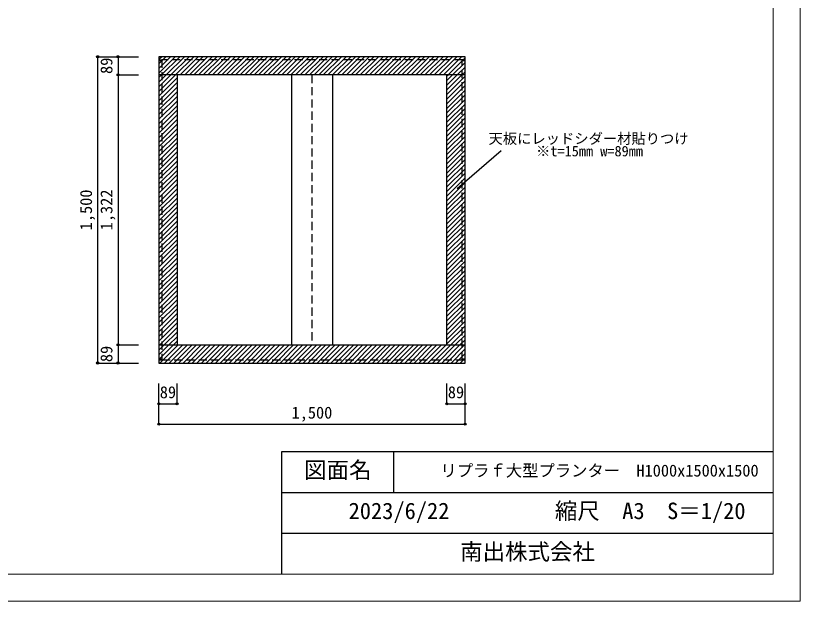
# Model space of a CAD drawing. Units: millimetres at full size, sheet at 1:20, with parts at other scales. Extents: x -4200 to 4200, y -2970 to 2970.
# Drawn here: x 357 to 4200, y -2970 to -102 of the extents above; entities that cross this region are included whole.
import ezdxf
from ezdxf.enums import TextEntityAlignment as Align

# ---------------------------------------------------------------- set-up
doc = ezdxf.new("R2010")
doc.units = ezdxf.units.MM
doc.header["$LTSCALE"] = 20
doc.header["$PDMODE"] = 32
doc.header["$PDSIZE"] = 10
doc.linetypes.add('DASHED2', pattern=[3, 2, -1])
doc.layers.add('0-0', color=7, linetype='Continuous', lineweight=18)
doc.layers.add('0-1', color=7, linetype='Continuous')
doc.layers.add('1-0', color=7, linetype='Continuous')
doc.styles.add('ＭＳ ゴシック', font='')
doc.styles.get('ＭＳ ゴシック').set_extended_font_data('MS Gothic')

msp = doc.modelspace()

# ---------------------------------------------------------------- linework, layer by layer
at = {"layer": '0-0'}
for p, q in [((4066.67, -2836.67), (4066.67, 2836.67)), ((-4066.67, -2836.67), (4066.67, -2836.67))]:
    msp.add_line(p, q, dxfattribs=at)
msp.add_lwpolyline([(4200, 2970), (-4200, 2970), (-4200, -2970), (4200, -2970)], close=True, dxfattribs=at)
at = {"layer": '0-1'}
for p, q in [((1660.89, -2236.67), (4066.67, -2236.67)), ((1660.89, -2836.67), (1660.89, -2236.67)), ((2207.93, -2236.67), (2207.93, -2436.67)), ((1660.89, -2436.67), (4066.67, -2436.67)), ((1660.89, -2636.67), (4066.67, -2636.67))]:
    msp.add_line(p, q, dxfattribs=at)
at = {"layer": '1-0'}
for p, q in [((757.95, -303.04), (757.95, -1803.04)), ((757.95, -303.04), (957.95, -303.04)), ((857.95, -303.04), (857.95, -392.04)), ((2557.95, -303.04), (1057.95, -303.04)), ((1057.95, -303.04), (1057.95, -318.04)), ((1057.95, -382.99), (1137.9, -303.04)), ((1057.95, -360.36), (1115.27, -303.04)), ((1057.95, -337.73), (1092.64, -303.04)), ((1057.95, -315.1), (1070.01, -303.04)), ((1071.52, -392.04), (1160.52, -303.04)), ((1094.15, -392.04), (1183.15, -303.04)), ((1116.78, -392.04), (1205.78, -303.04)), ((1139.41, -392.04), (1228.41, -303.04)), ((1162.03, -392.04), (1251.03, -303.04)), ((1184.66, -392.04), (1273.66, -303.04)), ((1207.29, -392.04), (1296.29, -303.04)), ((1229.92, -392.04), (1318.92, -303.04)), ((1252.54, -392.04), (1341.54, -303.04)), ((1275.17, -392.04), (1364.17, -303.04)), ((1297.8, -392.04), (1386.8, -303.04)), ((1320.43, -392.04), (1409.43, -303.04)), ((1343.05, -392.04), (1432.05, -303.04)), ((1365.68, -392.04), (1454.68, -303.04)), ((1388.31, -392.04), (1477.31, -303.04)), ((1410.94, -392.04), (1499.94, -303.04)), ((1433.56, -392.04), (1522.56, -303.04)), ((1456.19, -392.04), (1545.19, -303.04)), ((1478.82, -392.04), (1567.82, -303.04)), ((1501.44, -392.04), (1590.44, -303.04)), ((1524.07, -392.04), (1613.07, -303.04)), ((1546.7, -392.04), (1635.7, -303.04)), ((1569.33, -392.04), (1658.33, -303.04)), ((1591.95, -392.04), (1680.95, -303.04)), ((1614.58, -392.04), (1703.58, -303.04)), ((1637.21, -392.04), (1726.21, -303.04)), ((1659.84, -392.04), (1748.84, -303.04)), ((1682.46, -392.04), (1771.46, -303.04)), ((1705.09, -392.04), (1794.09, -303.04)), ((1727.72, -392.04), (1816.72, -303.04)), ((1750.35, -392.04), (1839.35, -303.04)), ((1772.97, -392.04), (1861.97, -303.04)), ((1795.6, -392.04), (1884.6, -303.04)), ((1818.23, -392.04), (1907.23, -303.04)), ((1840.86, -392.04), (1929.86, -303.04)), ((1863.48, -392.04), (1952.48, -303.04)), ((1886.11, -392.04), (1975.11, -303.04)), ((1908.74, -392.04), (1997.74, -303.04)), ((1931.37, -392.04), (2020.37, -303.04)), ((1953.99, -392.04), (2042.99, -303.04)), ((1976.62, -392.04), (2065.62, -303.04)), ((1999.25, -392.04), (2088.25, -303.04)), ((2021.88, -392.04), (2110.88, -303.04)), ((2044.5, -392.04), (2133.5, -303.04)), ((2067.13, -392.04), (2156.13, -303.04)), ((2089.76, -392.04), (2178.76, -303.04)), ((2112.38, -392.04), (2201.38, -303.04)), ((2135.01, -392.04), (2224.01, -303.04)), ((2157.64, -392.04), (2246.64, -303.04)), ((2180.27, -392.04), (2269.27, -303.04)), ((2202.89, -392.04), (2291.89, -303.04)), ((2225.52, -392.04), (2314.52, -303.04)), ((2248.15, -392.04), (2337.15, -303.04)), ((2270.78, -392.04), (2359.78, -303.04)), ((2293.4, -392.04), (2382.4, -303.04)), ((2316.03, -392.04), (2405.03, -303.04)), ((2338.66, -392.04), (2427.66, -303.04)), ((2361.29, -392.04), (2450.29, -303.04)), ((2383.91, -392.04), (2472.91, -303.04)), ((2406.54, -392.04), (2495.54, -303.04)), ((2429.17, -392.04), (2518.17, -303.04)), ((2451.8, -392.04), (2540.8, -303.04)), ((2557.95, -318.04), (2557.95, -303.04)), ((1057.95, -318.04), (1057.95, -1783.04)), ((2474.42, -392.04), (2557.95, -308.51)), ((2497.05, -392.04), (2557.95, -331.14)), ((2557.95, -1783.04), (2557.95, -318.04)), ((2519.68, -392.04), (2557.95, -353.77)), ((2542.31, -392.04), (2557.95, -376.4)), ((857.95, -392.04), (957.95, -392.04)), ((857.95, -392.04), (857.95, -1714.04)), ((2557.95, -392.04), (1057.95, -392.04)), ((1057.95, -473.5), (1139.41, -392.04)), ((1057.95, -450.87), (1116.78, -392.04)), ((1057.95, -428.24), (1094.15, -392.04)), ((1057.95, -405.61), (1071.52, -392.04)), ((1057.95, -496.12), (1146.95, -407.12)), ((1146.95, -392.04), (1146.95, -1714.04)), ((1707.95, -392.04), (1707.95, -1714.04)), ((1907.95, -392.04), (1907.95, -1714.04)), ((2468.95, -1714.04), (2468.95, -392.04)), ((2468.95, -465.4), (2542.31, -392.04)), ((2468.95, -442.77), (2519.68, -392.04)), ((2468.95, -420.14), (2497.05, -392.04)), ((2468.95, -397.51), (2474.42, -392.04)), ((2468.95, -488.02), (2557.95, -399.02)), ((2468.95, -510.65), (2557.95, -421.65)), ((1057.95, -518.75), (1146.95, -429.75)), ((1057.95, -541.38), (1146.95, -452.38)), ((2468.95, -533.28), (2557.95, -444.28)), ((1057.95, -564.01), (1146.95, -475.01)), ((1057.95, -586.63), (1146.95, -497.63)), ((2468.95, -555.91), (2557.95, -466.91)), ((2468.95, -578.53), (2557.95, -489.53)), ((1057.95, -609.26), (1146.95, -520.26)), ((2468.95, -601.16), (2557.95, -512.16)), ((2468.95, -623.79), (2557.95, -534.79)), ((1057.95, -631.89), (1146.95, -542.89)), ((1057.95, -654.52), (1146.95, -565.52)), ((2468.95, -646.42), (2557.95, -557.42)), ((1057.95, -677.14), (1146.95, -588.14)), ((1057.95, -699.77), (1146.95, -610.77)), ((2468.95, -669.04), (2557.95, -580.04)), ((2468.95, -691.67), (2557.95, -602.67)), ((1057.95, -722.4), (1146.95, -633.4)), ((2468.95, -714.3), (2557.95, -625.3)), ((2468.95, -736.92), (2557.95, -647.92)), ((1057.95, -745.02), (1146.95, -656.02)), ((1057.95, -767.65), (1146.95, -678.65)), ((2468.95, -759.55), (2557.95, -670.55)), ((1057.95, -790.28), (1146.95, -701.28)), ((1057.95, -812.91), (1146.95, -723.91)), ((2468.95, -782.18), (2557.95, -693.18)), ((2468.95, -804.81), (2557.95, -715.81)), ((1057.95, -835.53), (1146.95, -746.53)), ((2468.95, -827.43), (2557.95, -738.43)), ((2468.95, -850.06), (2557.95, -761.06)), ((2519.94, -948.08), (2734.49, -761.97)), ((1057.95, -858.16), (1146.95, -769.16)), ((1057.95, -880.79), (1146.95, -791.79)), ((2468.95, -872.69), (2557.95, -783.69)), ((2468.95, -895.32), (2557.95, -806.32)), ((1057.95, -903.42), (1146.95, -814.42)), ((1057.95, -926.04), (1146.95, -837.04)), ((2468.95, -917.94), (2557.95, -828.94)), ((1057.95, -948.67), (1146.95, -859.67)), ((1057.95, -971.3), (1146.95, -882.3)), ((2468.95, -940.57), (2557.95, -851.57)), ((2468.95, -963.2), (2557.95, -874.2)), ((1057.95, -993.93), (1146.95, -904.93)), ((2468.95, -985.83), (2557.95, -896.83)), ((2468.95, -1008.45), (2557.95, -919.45)), ((1057.95, -1016.55), (1146.95, -927.55)), ((1057.95, -1039.18), (1146.95, -950.18)), ((2468.95, -1031.08), (2557.95, -942.08)), ((1057.95, -1061.81), (1146.95, -972.81)), ((1057.95, -1084.44), (1146.95, -995.44)), ((2468.95, -1053.71), (2557.95, -964.71)), ((2468.95, -1076.34), (2557.95, -987.34)), ((1057.95, -1107.06), (1146.95, -1018.06)), ((2468.95, -1098.96), (2557.95, -1009.96)), ((2468.95, -1121.59), (2557.95, -1032.59)), ((1057.95, -1129.69), (1146.95, -1040.69)), ((1057.95, -1152.32), (1146.95, -1063.32)), ((2468.95, -1144.22), (2557.95, -1055.22)), ((1057.95, -1174.95), (1146.95, -1085.95)), ((1057.95, -1197.57), (1146.95, -1108.57)), ((2468.95, -1166.85), (2557.95, -1077.85)), ((2468.95, -1189.47), (2557.95, -1100.47)), ((1057.95, -1220.2), (1146.95, -1131.2)), ((2468.95, -1212.1), (2557.95, -1123.1)), ((2468.95, -1234.73), (2557.95, -1145.73)), ((1057.95, -1242.83), (1146.95, -1153.83)), ((1057.95, -1265.46), (1146.95, -1176.46)), ((2468.95, -1257.36), (2557.95, -1168.36)), ((2468.95, -1279.98), (2557.95, -1190.98)), ((1057.95, -1288.08), (1146.95, -1199.08)), ((1057.95, -1310.71), (1146.95, -1221.71)), ((2468.95, -1302.61), (2557.95, -1213.61)), ((1057.95, -1333.34), (1146.95, -1244.34)), ((1057.95, -1355.97), (1146.95, -1266.97)), ((2468.95, -1325.24), (2557.95, -1236.24)), ((2468.95, -1347.87), (2557.95, -1258.87)), ((1057.95, -1378.59), (1146.95, -1289.59)), ((2468.95, -1370.49), (2557.95, -1281.49)), ((2468.95, -1393.12), (2557.95, -1304.12)), ((1057.95, -1401.22), (1146.95, -1312.22)), ((1057.95, -1423.85), (1146.95, -1334.85)), ((2468.95, -1415.75), (2557.95, -1326.75)), ((1057.95, -1446.47), (1146.95, -1357.47)), ((1057.95, -1469.1), (1146.95, -1380.1)), ((2468.95, -1438.37), (2557.95, -1349.37)), ((2468.95, -1461), (2557.95, -1372)), ((1057.95, -1491.73), (1146.95, -1402.73)), ((2468.95, -1483.63), (2557.95, -1394.63)), ((2468.95, -1506.26), (2557.95, -1417.26)), ((1057.95, -1514.36), (1146.95, -1425.36)), ((1057.95, -1536.98), (1146.95, -1447.98)), ((2468.95, -1528.88), (2557.95, -1439.88)), ((1057.95, -1559.61), (1146.95, -1470.61)), ((1057.95, -1582.24), (1146.95, -1493.24)), ((2468.95, -1551.51), (2557.95, -1462.51)), ((2468.95, -1574.14), (2557.95, -1485.14)), ((1057.95, -1604.87), (1146.95, -1515.87)), ((2468.95, -1596.77), (2557.95, -1507.77)), ((2468.95, -1619.39), (2557.95, -1530.39)), ((1057.95, -1627.49), (1146.95, -1538.49)), ((1057.95, -1650.12), (1146.95, -1561.12)), ((2468.95, -1642.02), (2557.95, -1553.02)), ((2468.95, -1664.65), (2557.95, -1575.65)), ((1057.95, -1672.75), (1146.95, -1583.75)), ((1057.95, -1695.38), (1146.95, -1606.38)), ((2468.95, -1687.28), (2557.95, -1598.28)), ((1061.91, -1714.04), (1146.95, -1629)), ((1084.54, -1714.04), (1146.95, -1651.63)), ((2468.95, -1709.9), (2557.95, -1620.9)), ((2487.44, -1714.04), (2557.95, -1643.53)), ((1107.17, -1714.04), (1146.95, -1674.26)), ((2510.07, -1714.04), (2557.95, -1666.16)), ((2532.7, -1714.04), (2557.95, -1688.79)), ((857.95, -1714.04), (957.95, -1714.04)), ((857.95, -1714.04), (857.95, -1803.04)), ((1057.95, -1714.04), (2557.95, -1714.04)), ((1057.95, -1785.89), (1129.8, -1714.04)), ((1057.95, -1763.26), (1107.17, -1714.04)), ((1057.95, -1740.63), (1084.54, -1714.04)), ((1057.95, -1718), (1061.91, -1714.04)), ((1063.42, -1803.04), (1152.42, -1714.04)), ((1086.05, -1803.04), (1175.05, -1714.04)), ((1108.68, -1803.04), (1197.68, -1714.04)), ((1129.8, -1714.04), (1146.95, -1696.89)), ((1131.31, -1803.04), (1220.31, -1714.04)), ((1153.93, -1803.04), (1242.93, -1714.04)), ((1176.56, -1803.04), (1265.56, -1714.04)), ((1199.19, -1803.04), (1288.19, -1714.04)), ((1221.82, -1803.04), (1310.82, -1714.04)), ((1244.44, -1803.04), (1333.44, -1714.04)), ((1267.07, -1803.04), (1356.07, -1714.04)), ((1289.7, -1803.04), (1378.7, -1714.04)), ((1312.33, -1803.04), (1401.33, -1714.04)), ((1334.95, -1803.04), (1423.95, -1714.04)), ((1357.58, -1803.04), (1446.58, -1714.04)), ((1380.21, -1803.04), (1469.21, -1714.04)), ((1402.83, -1803.04), (1491.83, -1714.04)), ((1425.46, -1803.04), (1514.46, -1714.04)), ((1448.09, -1803.04), (1537.09, -1714.04)), ((1470.72, -1803.04), (1559.72, -1714.04)), ((1493.34, -1803.04), (1582.34, -1714.04)), ((1515.97, -1803.04), (1604.97, -1714.04)), ((1538.6, -1803.04), (1627.6, -1714.04)), ((1561.23, -1803.04), (1650.23, -1714.04)), ((1583.85, -1803.04), (1672.85, -1714.04)), ((1606.48, -1803.04), (1695.48, -1714.04)), ((1629.11, -1803.04), (1718.11, -1714.04)), ((1651.74, -1803.04), (1740.74, -1714.04)), ((1674.36, -1803.04), (1763.36, -1714.04)), ((1696.99, -1803.04), (1785.99, -1714.04)), ((1719.62, -1803.04), (1808.62, -1714.04)), ((1742.25, -1803.04), (1831.25, -1714.04)), ((1764.87, -1803.04), (1853.87, -1714.04)), ((1787.5, -1803.04), (1876.5, -1714.04)), ((1810.13, -1803.04), (1899.13, -1714.04)), ((1832.76, -1803.04), (1921.76, -1714.04)), ((1855.38, -1803.04), (1944.38, -1714.04)), ((1878.01, -1803.04), (1967.01, -1714.04)), ((1900.64, -1803.04), (1989.64, -1714.04)), ((1923.27, -1803.04), (2012.27, -1714.04)), ((1945.89, -1803.04), (2034.89, -1714.04)), ((1968.52, -1803.04), (2057.52, -1714.04)), ((1991.15, -1803.04), (2080.15, -1714.04)), ((2013.78, -1803.04), (2102.78, -1714.04)), ((2036.4, -1803.04), (2125.4, -1714.04)), ((2059.03, -1803.04), (2148.03, -1714.04)), ((2081.66, -1803.04), (2170.66, -1714.04)), ((2104.28, -1803.04), (2193.28, -1714.04)), ((2126.91, -1803.04), (2215.91, -1714.04)), ((2149.54, -1803.04), (2238.54, -1714.04)), ((2172.17, -1803.04), (2261.17, -1714.04)), ((2194.79, -1803.04), (2283.79, -1714.04)), ((2217.42, -1803.04), (2306.42, -1714.04)), ((2240.05, -1803.04), (2329.05, -1714.04)), ((2262.68, -1803.04), (2351.68, -1714.04)), ((2285.3, -1803.04), (2374.3, -1714.04)), ((2307.93, -1803.04), (2396.93, -1714.04)), ((2330.56, -1803.04), (2419.56, -1714.04)), ((2353.19, -1803.04), (2442.19, -1714.04)), ((2375.81, -1803.04), (2464.81, -1714.04)), ((2398.44, -1803.04), (2487.44, -1714.04)), ((2421.07, -1803.04), (2510.07, -1714.04)), ((2443.7, -1803.04), (2532.7, -1714.04)), ((2466.32, -1803.04), (2555.32, -1714.04)), ((2555.32, -1714.04), (2557.95, -1711.41)), ((2488.95, -1803.04), (2557.95, -1734.04)), ((2511.58, -1803.04), (2557.95, -1756.67)), ((757.95, -1803.04), (957.95, -1803.04)), ((1057.95, -1783.04), (1057.95, -1803.04)), ((1057.95, -1803.04), (2557.95, -1803.04)), ((2534.21, -1803.04), (2557.95, -1779.3)), ((2556.83, -1803.04), (2557.95, -1801.92)), ((2557.95, -1803.04), (2557.95, -1783.04)), ((1057.95, -2103.04), (1057.95, -1903.04)), ((1146.95, -2003.04), (1146.95, -1903.04)), ((2468.95, -2003.04), (2468.95, -1903.04)), ((2557.95, -2103.04), (2557.95, -1903.04)), ((1057.95, -2003.04), (1146.95, -2003.04)), ((2468.95, -2003.04), (2557.95, -2003.04)), ((1057.95, -2103.04), (2557.95, -2103.04))]:
    msp.add_line(p, q, dxfattribs=at)
at = {"layer": '1-0', "linetype": 'DASHED2'}
for p, q in [((1057.95, -318.04), (1072.95, -318.04)), ((1072.95, -323.04), (1057.95, -323.04)), ((1072.95, -318.04), (1072.95, -1788.04)), ((2542.95, -318.04), (1072.95, -318.04)), ((2557.95, -318.04), (2542.95, -318.04)), ((2542.95, -1788.04), (2542.95, -318.04)), ((2557.95, -323.04), (2542.95, -323.04)), ((1807.95, -392.04), (1807.95, -1714.04)), ((1057.95, -1783.04), (1072.95, -1783.04)), ((1057.95, -1788.04), (1072.95, -1788.04)), ((1072.95, -1788.04), (2542.95, -1788.04)), ((2542.95, -1783.04), (2557.95, -1783.04)), ((2542.95, -1788.04), (2557.95, -1788.04))]:
    msp.add_line(p, q, dxfattribs=at)
at = {"layer": '1-0'}
for p in [(757.95, -303.04), (857.95, -303.04), (857.95, -392.04), (857.95, -1714.04), (757.95, -1803.04), (857.95, -1803.04), (1057.95, -2003.04), (1146.95, -2003.04), (2468.95, -2003.04), (2557.95, -2003.04), (1057.95, -2103.04), (2557.95, -2103.04)]:
    msp.add_point(p, dxfattribs=at)

# ---------------------------------------------------------------- texts
at = {"layer": '0-0', "style": 'ＭＳ ゴシック'}
for s, height, p in [('リプラｆ大型プランター\u3000H1000x1500x1500', 58.65, (2437.3, -2376.67)), ('縮尺\u3000A3\u3000S＝1/20', 80.65, (2997.72, -2591.67)), ('南出株式会社', 80.65, (2533.78, -2791.67))]:
    msp.add_text(s, height=height, dxfattribs=at).set_placement(p, align=Align.BOTTOM_LEFT)
at = {"layer": '0-1', "style": 'ＭＳ ゴシック'}
for s, p in [('図面名', (1769.41, -2391.67)), ('2023/6/22', (1987.33, -2591.67))]:
    msp.add_text(s, height=80.65, dxfattribs=at).set_placement(p, align=Align.BOTTOM_LEFT)
at = {"layer": '1-0', "style": 'ＭＳ ゴシック'}
for s, p in [('89', (847.95, -387.54)), ('1,500', (747.95, -1153.04)), ('1,322', (847.95, -1153.04)), ('89', (847.95, -1798.54))]:
    msp.add_text(s, height=58.65, rotation=90, dxfattribs=at).set_placement(p, align=Align.BOTTOM_LEFT)
for s, height, p in [('天板にレッドシダー材貼りつけ', 51.32, (2672.8, -744.98)), ('※t=15mm w=89mm ', 51.32, (2905.49, -806.41)), ('89', 58.65, (1062.45, -1993.04)), ('89', 58.65, (2473.45, -1993.04)), ('1,500', 58.65, (1707.95, -2093.04))]:
    msp.add_text(s, height=height, dxfattribs=at).set_placement(p, align=Align.BOTTOM_LEFT)

doc.saveas('drawing.dxf')
